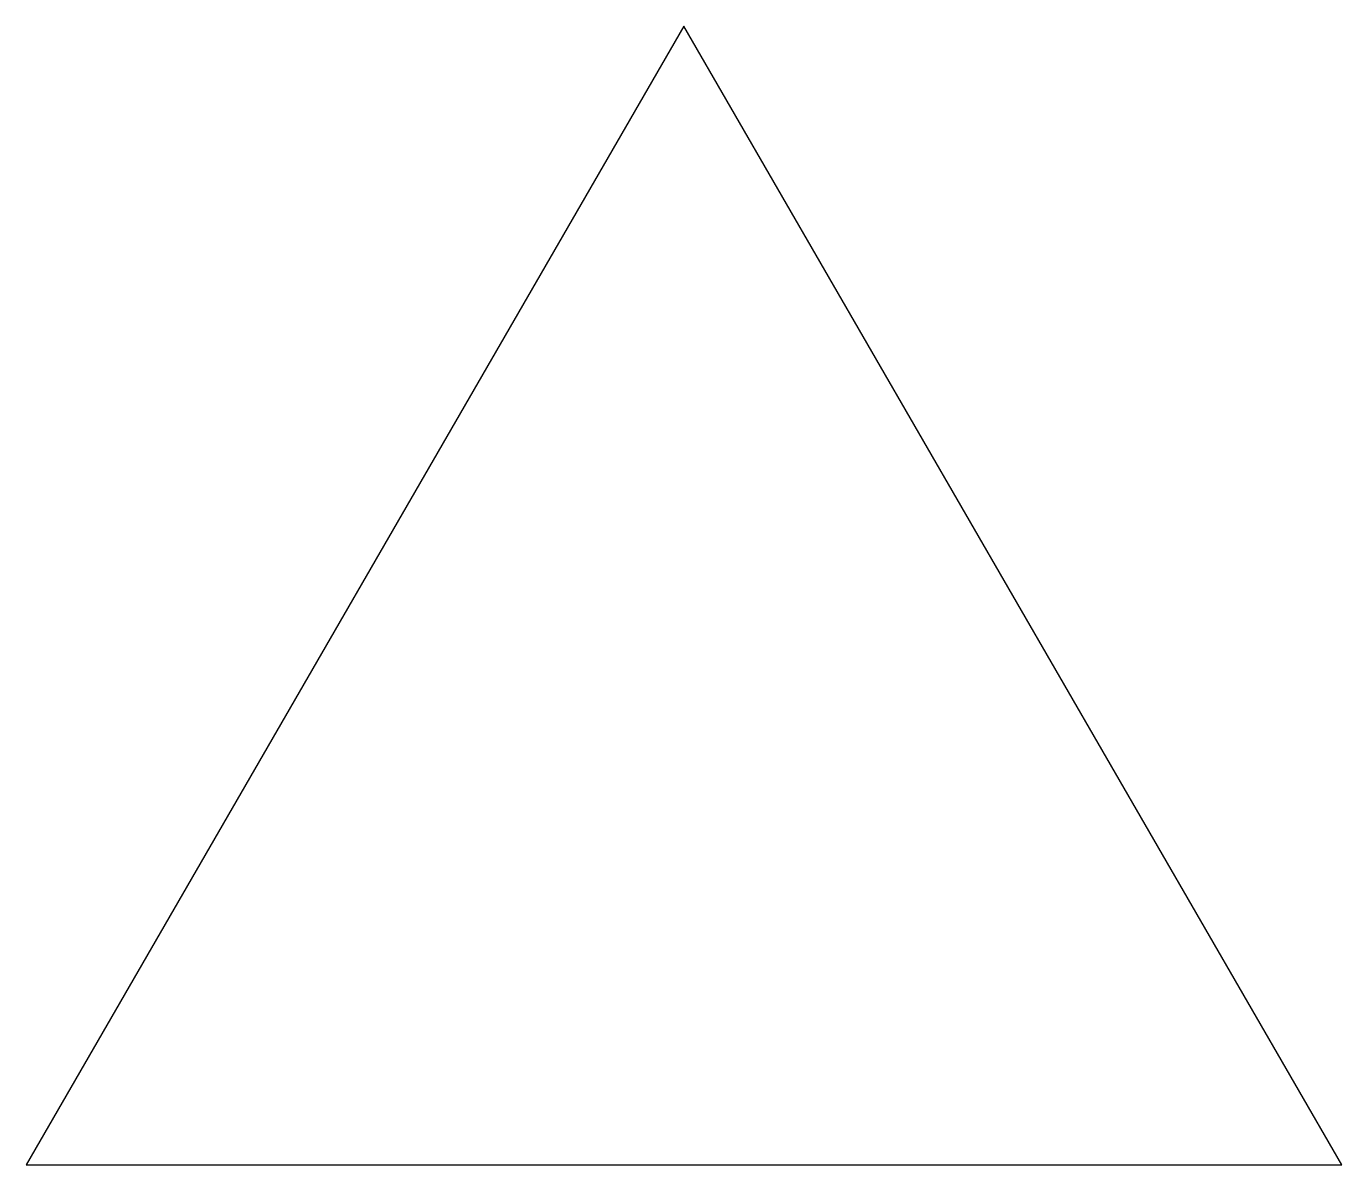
# Model space of a CAD drawing. Header units: millimetres. Extents: x 0 to 173, y 0 to 150.
import ezdxf

# ---------------------------------------------------------------- set-up
doc = ezdxf.new("R2010")
doc.units = ezdxf.units.MM

msp = doc.modelspace()

# ---------------------------------------------------------------- linework, layer by layer
msp.add_lwpolyline([(173.21, 0), (86.6, 150), (0, 0)], close=True)

doc.saveas('drawing.dxf')
